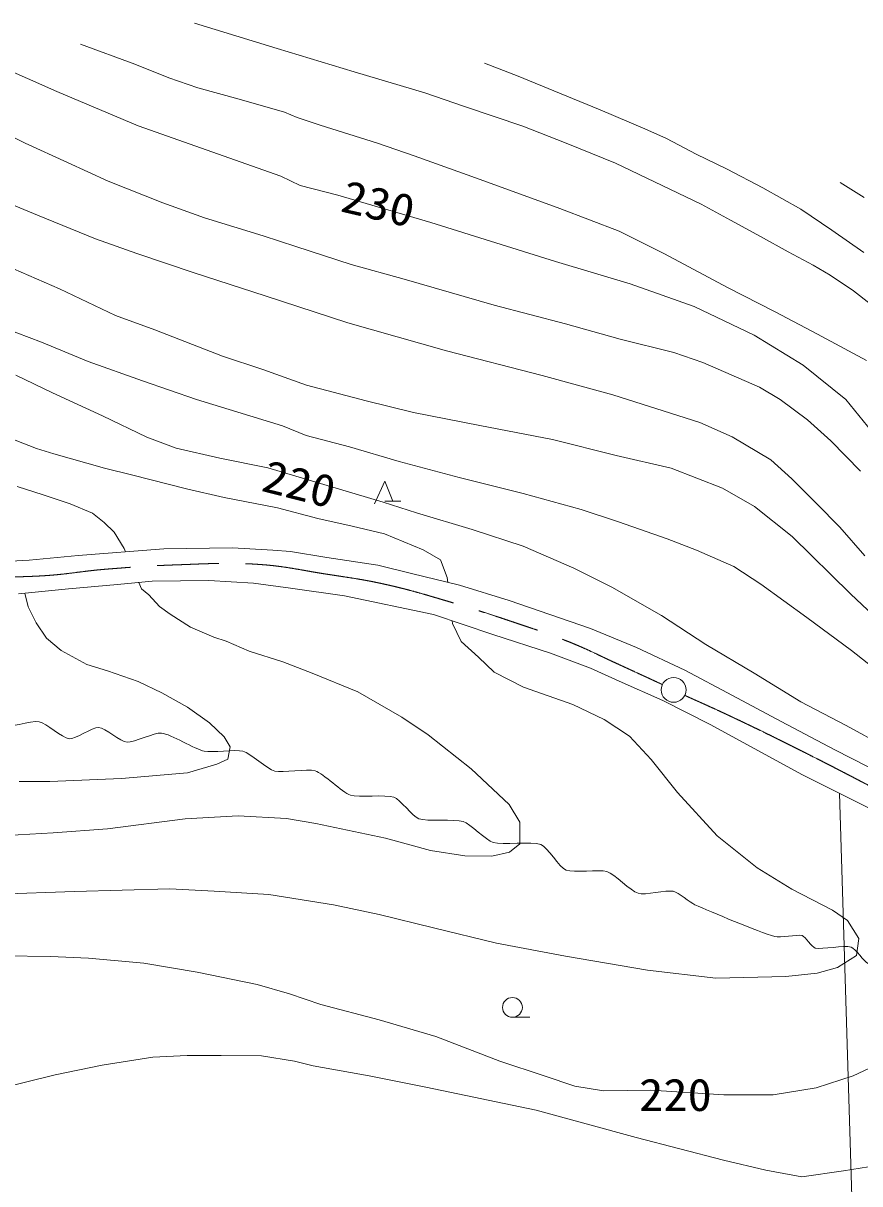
# Model space of a CAD drawing. Units: millimetres, scale not verified. Extents: x 40000 to 680000, y 20000 to 380000.
# Drawn here: x 429943 to 477242, y 251932 to 317499 of the extents above; entities that cross this region are included whole.
import ezdxf
from ezdxf.enums import TextEntityAlignment as Align

# ---------------------------------------------------------------- set-up
doc = ezdxf.new("R2010")
doc.units = ezdxf.units.MM
doc.header["$LTSCALE"] = 1000
doc.linetypes.add('CHAIN', pattern=[18.5, 12, -1.5, 3.5, -1.5])
doc.layers.add('M-BMK', color=2, linetype='CHAIN', lineweight=13)
doc.layers.add('M-WORK', color=1, linetype='Continuous', lineweight=13)
doc.styles.add('ＭＳ ゴシック', font='')
doc.styles.get('ＭＳ ゴシック').set_extended_font_data('MS Gothic')

msp = doc.modelspace()

# ---------------------------------------------------------------- linework, layer by layer
at = {"layer": 'M-BMK'}
for points, knots in [([(374075, 295819), (374978, 296467), (375263, 296638), (376049, 297123), (377803, 298207), (378912, 298591), (380774, 299478), (382020, 300072), (382733, 300374), (384005, 300909), (385399, 301495), (386167, 301880), (387627, 302273), (388220, 302433), (388573, 302441), (389187, 302468), (390238, 302515), (390842, 302488), (391875, 302284), (393026, 302056), (393657, 301841), (394758, 301432), (395911, 301003), (396518, 300667), (397630, 300139), (398667, 299648), (399241, 299359), (400257, 298826), (401307, 298275), (401890, 297957), (402914, 297359), (403894, 296786), (404419, 296425), (405387, 295830), (406363, 295231), (406925, 294920), (407890, 294302), (408911, 293647), (409459, 293243), (410458, 292556), (411135, 292090), (411502, 291812), (412182, 291352), (413069, 290751), (413553, 290393), (414467, 289834), (414990, 289513), (415278, 289321), (415828, 289047), (416637, 288643), (417106, 288449), (417946, 288113), (418861, 287748), (419378, 287548), (420320, 287258), (420899, 287080), (421226, 286988), (421818, 286855), (422686, 286660), (423173, 286549), (424054, 286424), (424888, 286305), (425360, 286265), (426202, 286226), (426781, 286199), (427106, 286202), (427686, 286205), (428955, 286211), (429668, 286206), (430935, 286273), (432390, 286351), (433193, 286538), (434646, 286655), (436214, 286780), (437094, 286847), (438667, 286901), (440474, 286963), (441491, 287044), (443295, 286922), (444729, 286824), (445517, 286622), (446937, 286398), (448250, 286191), (448993, 286109), (450292, 285824), (451808, 285491), (452639, 285225), (454129, 284788), (455679, 284333), (456537, 284041), (458069, 283526), (459088, 283182), (459663, 282997), (460664, 282602), (461834, 282141), (462455, 281801), (463599, 281279), (464569, 280836), (464875, 280695), (466080, 280136)], [0, 0, 0, 0, 1, 1, 1, 2, 2, 2, 3, 3, 3, 4, 4, 4, 5, 5, 5, 6, 6, 6, 7, 7, 7, 8, 8, 8, 9, 9, 9, 10, 10, 10, 11, 11, 11, 12, 12, 12, 13, 13, 13, 14, 14, 14, 15, 15, 15, 16, 16, 16, 17, 17, 17, 18, 18, 18, 19, 19, 19, 20, 20, 20, 21, 21, 21, 22, 22, 22, 23, 23, 23, 24, 24, 24, 25, 25, 25, 26, 26, 26, 27, 27, 27, 28, 28, 28, 29, 29, 29, 30, 30, 30, 31, 31, 31, 32, 32, 32, 33, 33, 33, 33]), ([(467345, 279524), (468813, 278865), (469195, 278695), (470370, 278139), (471454, 277626), (472056, 277329), (473130, 276795), (474345, 276192), (475022, 275847), (476228, 275225), (477579, 274530), (478324, 274118), (479675, 273425), (481213, 272636), (482073, 272189), (483631, 271440), (485438, 270569), (486465, 270111), (488294, 269285), (489773, 268617), (490585, 268202), (492095, 267608), (493485, 267060), (494284, 266797), (495727, 266407), (496779, 266123), (497381, 266013), (498451, 265807), (500014, 265507), (500881, 265245), (502467, 265115), (503714, 265012), (504419, 264984), (505668, 265038), (507427, 265113), (508419, 265169), (510157, 265448), (511454, 265656), (512173, 265830), (513440, 266176), (514603, 266494), (515231, 266751), (516364, 267161), (517501, 267573), (518142, 267799), (519247, 268290), (520718, 268944), (521495, 269408), (522920, 270157), (524699, 271092), (525708, 271597), (527445, 272609), (528591, 273277), (529196, 273712), (530328, 274405), (531321, 275013), (531897, 275323), (532882, 275944), (534345, 276865), (535159, 277390), (536586, 278365), (537844, 279224), (538545, 279712), (539777, 280608), (541410, 281797), (542326, 282462), (543922, 283700), (544954, 284500), (545524, 284959), (546535, 285786), (547696, 286738), (548333, 287287), (549476, 288262), (551610, 290084), (552273, 290696), (554862, 293016)], [0, 0, 0, 0, 1, 1, 1, 2, 2, 2, 3, 3, 3, 4, 4, 4, 5, 5, 5, 6, 6, 6, 7, 7, 7, 8, 8, 8, 9, 9, 9, 10, 10, 10, 11, 11, 11, 12, 12, 12, 13, 13, 13, 14, 14, 14, 15, 15, 15, 16, 16, 16, 17, 17, 17, 18, 18, 18, 19, 19, 19, 20, 20, 20, 21, 21, 21, 22, 22, 22, 23, 23, 23, 24, 24, 24, 25, 25, 25, 25])]:
    msp.add_open_spline(points, degree=3, knots=knots, dxfattribs=at)
at = {"layer": 'M-WORK'}
for p, q in [((444305, 316079), (439629, 317499)), ((426173, 316133), (431837, 313641)), ((433190, 316320), (436248, 315191)), ((448656, 314748), (444305, 316079)), ((436248, 315191), (438176, 314419)), ((452649, 313561), (448656, 314748)), ((457921, 314515), (456033, 315234)), ((438176, 314419), (439814, 313849)), ((460258, 313538), (457921, 314515)), ((431837, 313641), (436444, 311702)), ((439814, 313849), (442147, 313201)), ((454896, 312788), (452649, 313561)), ((462558, 312613), (460258, 313538)), ((442147, 313201), (444709, 312467)), ((458187, 311691), (454896, 312788)), ((427004, 312212), (430063, 310718)), ((444709, 312467), (445430, 312172)), ((445430, 312172), (446741, 311739)), ((465088, 311535), (462558, 312613)), ((436444, 311702), (444501, 308857)), ((446741, 311739), (449965, 310723)), ((460633, 310720), (458187, 311691)), ((466308, 310995), (465088, 311535)), ((467991, 310109), (466308, 310995)), ((430063, 310718), (432439, 309627)), ((449965, 310723), (452049, 310009)), ((463438, 309587), (460633, 310720)), ((432439, 309627), (434742, 308572)), ((452049, 310009), (455781, 308673)), ((468281, 307280), (463438, 309587)), ((469751, 309261), (467991, 310109)), ((444501, 308857), (445608, 308329)), ((471755, 308195), (469751, 309261)), ((434742, 308572), (437834, 307342)), ((445608, 308329), (447741, 307789)), ((455781, 308673), (460289, 307029)), ((473900, 307000), (471755, 308195)), ((477483, 307661), (476134, 308496)), ((428246, 307685), (430750, 306658)), ((447741, 307789), (452994, 306248)), ((437834, 307342), (440201, 306507)), ((460289, 307029), (463642, 305745)), ((469938, 306381), (468281, 307280)), ((475659, 305806), (473900, 307000)), ((430750, 306658), (434039, 305322)), ((440201, 306507), (443513, 305489)), ((452994, 306248), (460033, 304038)), ((471633, 305456), (469938, 306381)), ((463642, 305745), (466198, 304473)), ((477470, 304547), (475659, 305806)), ((434039, 305322), (436364, 304487)), ((443513, 305489), (445348, 304883)), ((473200, 304583), (471633, 305456)), ((436364, 304487), (439613, 303395)), ((445348, 304883), (448477, 303865)), ((466198, 304473), (469769, 302572)), ((474613, 303825), (473200, 304583)), ((431995, 302496), (428093, 304186)), ((448477, 303865), (451486, 303039)), ((460033, 304038), (464257, 302774)), ((475564, 303273), (474613, 303825)), ((439613, 303395), (443621, 302098)), ((451486, 303039), (456578, 301571)), ((476887, 302374), (475564, 303273)), ((435160, 300985), (431995, 302496)), ((464257, 302774), (467879, 301502)), ((469769, 302572), (472453, 301185)), ((477837, 301642), (476887, 302374)), ((443621, 302098), (448296, 300569)), ((437390, 300176), (435160, 300985)), ((456578, 301571), (460606, 300516)), ((467879, 301502), (471270, 299884)), ((472453, 301185), (474855, 299939)), ((448296, 300569), (453871, 298989)), ((460606, 300516), (463698, 299654)), ((428887, 300266), (430971, 299486)), ((441220, 298684), (437390, 300176)), ((463698, 299654), (466725, 298901)), ((471270, 299884), (474044, 298175)), ((474855, 299939), (477617, 298449)), ((430971, 299486), (433625, 298385)), ((453871, 298989), (459291, 297602)), ((433625, 298385), (436679, 297297)), ((443486, 297928), (441220, 298684)), ((466725, 298901), (468377, 298332)), ((445967, 297047), (443486, 297928)), ((468377, 298332), (471570, 296929)), ((474044, 298175), (476459, 296249)), ((431609, 296609), (429528, 297611)), ((436679, 297297), (439746, 296235)), ((449330, 296166), (445967, 297047)), ((459291, 297602), (463273, 296498)), ((434422, 295312), (431609, 296609)), ((463273, 296498), (468206, 294943)), ((471570, 296929), (472744, 296231)), ((439746, 296235), (444599, 294756)), ((452010, 295501), (449330, 296166)), ((472744, 296231), (474276, 295094)), ((476459, 296249), (477924, 294437)), ((436939, 294104), (434422, 295312)), ((455768, 294763), (452010, 295501)), ((474276, 295094), (475607, 293910)), ((444599, 294756), (445948, 294206)), ((459868, 293972), (455768, 294763)), ((468206, 294943), (470017, 294134)), ((430703, 293470), (429483, 293938)), ((438584, 293500), (436939, 294104)), ((445948, 294206), (448388, 293563)), ((463464, 293073), (459868, 293972)), ((470017, 294134), (472213, 292837)), ((475607, 293910), (477277, 292185)), ((431667, 293177), (430703, 293470)), ((434548, 292360), (431667, 293177)), ((441063, 292922), (438584, 293500)), ((448388, 293563), (451196, 292738)), ((443773, 292383), (441063, 292922)), ((451196, 292738), (454590, 291839)), ((466575, 292354), (463464, 293073)), ((472213, 292837), (473408, 291758)), ((436135, 291957), (434548, 292360)), ((439181, 291195), (436135, 291957)), ((450295, 290446), (443773, 292383)), ((454590, 291839), (458205, 290930)), ((469471, 291239), (466575, 292354)), ((431065, 290863), (429601, 291325)), ((441300, 290709), (439181, 291195)), ((449807, 290350), (450385, 291626)), ((450385, 291626), (450840, 290488)), ((471287, 290196), (469471, 291239)), ((473408, 291758), (474795, 290371)), ((432593, 290349), (431065, 290863)), ((444319, 290112), (441300, 290709)), ((450394, 290488), (451294, 290488)), ((458205, 290930), (461490, 290022)), ((433852, 289822), (432593, 290349)), ((434520, 289296), (433852, 289822)), ((446594, 289516), (444319, 290112)), ((452183, 289834), (450295, 290446)), ((455330, 288899), (452183, 289834)), ((461490, 290022), (463600, 289325)), ((473409, 288506), (471287, 290196)), ((474795, 290371), (476118, 289035)), ((435085, 288743), (434520, 289296)), ((448539, 289085), (446594, 289516)), ((463600, 289325), (466352, 288361)), ((435650, 287831), (435085, 288743)), ((450370, 288660), (448539, 289085)), ((452554, 287742), (450370, 288660)), ((458208, 287946), (455330, 288899)), ((476718, 285269), (473409, 288506)), ((476118, 289035), (477518, 287403)), ((437891, 287813), (441770, 287864)), ((441770, 287864), (444056, 287735)), ((461067, 286705), (458208, 287946)), ((466352, 288361), (468013, 287719)), ((430274, 287170), (433049, 287427)), ((433049, 287427), (437891, 287813)), ((435733, 287641), (435650, 287831)), ((444056, 287735), (445058, 287646)), ((445058, 287646), (447114, 287312)), ((447114, 287312), (449991, 286875)), ((453536, 287173), (452554, 287742)), ((468013, 287719), (470123, 286802)), ((427384, 286990), (430274, 287170)), ((449991, 286875), (451905, 286412)), ((453921, 286192), (453536, 287173)), ((463225, 285644), (461067, 286705)), ((470123, 286802), (471655, 285811)), ((437234, 285973), (435268, 285793)), ((436640, 285545), (436484, 285904)), ((440432, 286011), (437234, 285973)), ((442962, 285870), (440432, 286011)), ((451905, 286412), (454615, 285745)), ((453952, 285908), (453921, 286192)), ((432507, 285549), (429681, 285253)), ((430040, 285291), (430228, 284520)), ((435268, 285793), (432507, 285549)), ((437038, 285211), (436640, 285545)), ((445056, 285587), (442962, 285870)), ((448113, 285150), (445056, 285587)), ((454615, 285745), (457415, 284884)), ((466030, 284044), (463225, 285644)), ((471655, 285811), (474252, 283930)), ((479109, 283003), (476718, 285269)), ((437641, 284543), (437038, 285211)), ((453135, 284097), (448113, 285150)), ((457415, 284884), (462013, 283304)), ((430228, 284520), (430678, 283621)), ((438245, 284119), (437641, 284543)), ((439401, 283374), (438245, 284119)), ((456501, 282967), (453135, 284097)), ((468530, 282407), (466030, 284044)), ((474252, 283930), (476766, 282067)), ((430678, 283621), (431265, 282749)), ((440724, 282809), (439401, 283374)), ((454206, 283576), (454188, 283744)), ((454707, 282562), (454206, 283576)), ((462013, 283304), (464608, 282225)), ((431265, 282749), (432081, 282061)), ((441418, 282591), (440724, 282809)), ((459750, 281914), (456501, 282967)), ((432081, 282061), (433540, 281263)), ((442715, 282026), (441418, 282591)), ((444616, 281422), (442715, 282026)), ((455683, 281675), (454707, 282562)), ((464608, 282225), (467344, 280941)), ((471263, 280771), (468530, 282407)), ((476766, 282067), (478280, 280875)), ((446273, 280780), (444616, 281422)), ((456569, 280840), (455683, 281675)), ((462024, 281066), (459750, 281914)), ((433540, 281263), (434714, 280914)), ((434714, 280914), (436448, 280318)), ((448855, 279726), (446273, 280780)), ((458226, 279993), (456569, 280840)), ((463642, 280334), (462024, 281066)), ((467344, 280941), (470054, 279515)), ((473906, 279153), (471263, 280771)), ((436448, 280318), (437788, 279676)), ((461014, 279004), (458226, 279993)), ((466108, 279229), (463642, 280334)), ((437788, 279676), (439238, 278859)), ((450114, 279007), (448855, 279726)), ((470054, 279515), (472803, 278051)), ((439238, 278859), (440476, 277978)), ((451347, 278301), (450114, 279007)), ((462784, 278168), (461014, 279004)), ((468819, 277855), (466108, 279229)), ((476478, 277822), (473906, 279153)), ((452837, 277299), (451347, 278301)), ((464219, 277211), (462784, 278168)), ((472803, 278051), (475822, 276445)), ((440476, 277978), (441311, 277189)), ((473969, 275054), (468819, 277855)), ((478906, 276491), (476478, 277822)), ((441311, 277189), (441651, 276611)), ((455264, 275372), (452837, 277299)), ((465453, 275902), (464219, 277211)), ((441651, 276611), (441504, 275923)), ((475822, 276445), (479225, 274711)), ((440889, 275639), (439238, 275143)), ((441504, 275923), (440889, 275639)), ((466938, 274039), (465453, 275902)), ((435503, 274831), (431448, 274657)), ((439238, 275143), (435503, 274831)), ((457422, 273355), (455264, 275372)), ((477810, 273141), (473969, 275054)), ((431448, 274657), (429714, 274657)), ((469179, 271597), (466938, 274039)), ((458026, 272353), (457422, 273355)), ((434701, 271992), (439096, 272551)), ((439096, 272551), (442099, 272726)), ((442099, 272726), (444822, 272572)), ((444822, 272572), (446491, 272289)), ((446491, 272289), (450422, 271454)), ((458026, 271133), (458026, 272353)), ((429004, 271615), (431646, 271753)), ((431646, 271753), (434701, 271992)), ((450422, 271454), (452978, 270761)), ((471445, 269784), (469179, 271597)), ((457435, 270671), (458026, 271133)), ((452978, 270761), (454905, 270465)), ((454905, 270465), (456433, 270440)), ((456433, 270440), (457435, 270671)), ((473408, 268576), (471445, 269784)), ((425452, 268180), (432837, 268450)), ((432837, 268450), (438232, 268591)), ((438232, 268591), (440737, 268463)), ((440737, 268463), (443833, 268270)), ((443833, 268270), (447480, 267692)), ((475699, 267392), (473408, 268576)), ((447480, 267692), (450062, 267152)), ((450062, 267152), (453132, 266395)), ((476555, 266813), (475699, 267392)), ((453132, 266395), (456703, 265521)), ((477185, 265781), (476555, 266813)), ((477059, 264824), (477185, 265781)), ((456703, 265521), (460595, 264789)), ((428858, 264817), (431478, 264778)), ((431478, 264778), (433636, 264676)), ((433636, 264676), (436770, 264393)), ((436770, 264393), (439776, 263892)), ((460595, 264789), (465245, 264005)), ((475983, 264160), (477059, 264824)), ((439776, 263892), (443167, 263186)), ((465245, 264005), (469098, 263556)), ((469098, 263556), (473067, 263646)), ((473067, 263646), (474840, 263839)), ((474840, 263839), (475983, 264160)), ((443167, 263186), (444991, 262659)), ((444991, 262659), (446776, 262055)), ((446776, 262055), (450077, 261195)), ((450077, 261195), (453276, 260257)), ((457604, 261337), (458593, 261337)), ((453276, 260257), (456885, 258857)), ((434407, 258631), (437269, 259083)), ((437269, 259083), (439217, 259172)), ((439217, 259172), (441144, 259172)), ((441144, 259172), (443424, 259166)), ((443424, 259166), (445279, 258851)), ((476870, 258029), (479495, 259270)), ((431753, 258080), (434407, 258631)), ((445279, 258851), (446328, 258602)), ((446328, 258602), (449506, 258032)), ((456885, 258857), (459390, 258022)), ((428601, 257320), (431753, 258080)), ((449506, 258032), (452698, 257396)), ((459390, 258022), (461124, 257444)), ((474766, 257345), (476870, 258029)), ((452698, 257396), (458936, 256085)), ((461124, 257444), (462755, 257174)), ((462755, 257174), (465437, 257212)), ((465437, 257212), (469551, 256950)), ((472338, 256950), (474766, 257345)), ((469551, 256950), (472338, 256950)), ((458936, 256085), (464593, 254554)), ((464593, 254554), (469538, 253270)), ((469538, 253270), (471927, 252692)), ((476320, 252666), (479531, 253167)), ((471927, 252692), (473969, 252319)), ((473969, 252319), (476320, 252666))]:
    msp.add_line(p, q, dxfattribs=at)
msp.add_lwpolyline([(476086, 274000), (477208, 237633), (432441, 238225)], dxfattribs=at)
for centre, radius in [((466716, 279837), 702), ((457604, 261896), 560)]:
    msp.add_circle(centre, radius, dxfattribs=at)
msp.add_open_spline([(375539, 291487), (375767, 291692), (376607, 292118), (376907, 292181), (377179, 292238), (378025, 291995), (378294, 292065), (378740, 292181), (379908, 293002), (380362, 293080), (380745, 293145), (381891, 292696), (382276, 292746), (382687, 292798), (383769, 293496), (384177, 293568), (384518, 293628), (385562, 293305), (385898, 293388), (386256, 293476), (387098, 294278), (387452, 294377), (387729, 294454), (388595, 294177), (388878, 294223), (389172, 294270), (389944, 294789), (390240, 294827), (390566, 294869), (391545, 294563), (391871, 294608), (392144, 294646), (392829, 295243), (393104, 295225), (393484, 295200), (394454, 294498), (394825, 294416), (395179, 294337), (396294, 294559), (396636, 294441), (397112, 294278), (398275, 293251), (398743, 293067), (399069, 292939), (400192, 293111), (400490, 292926), (400896, 292672), (401595, 291336), (401980, 291050), (402275, 290831), (403464, 290755), (403739, 290511), (404087, 290202), (404539, 288807), (404870, 288481), (405103, 288251), (406171, 288126), (406398, 287890), (406652, 287628), (406828, 286460), (407079, 286195), (407295, 285967), (408316, 285846), (408543, 285630), (408800, 285386), (409054, 284259), (409340, 284050), (409677, 283803), (411005, 283766), (411369, 283562), (411726, 283362), (412433, 282274), (412808, 282110), (413206, 281936), (414576, 282145), (414979, 281982), (415314, 281846), (415923, 280833), (416263, 280710), (416693, 280556), (418109, 280822), (418549, 280697), (418935, 280589), (419829, 279682), (420219, 279593), (420721, 279479), (422286, 279846), (422788, 279734), (423180, 279647), (424079, 278729), (424471, 278642), (424988, 278527), (426599, 278884), (427117, 278771), (427466, 278694), (428230, 277812), (428581, 277743), (429029, 277655), (430392, 278114), (430842, 278039), (431226, 277974), (432149, 277114), (432537, 277075), (432893, 277040), (433851, 277726), (434207, 277705), (434567, 277683), (435453, 276914), (435813, 276883), (436215, 276848), (437364, 277444), (437765, 277396), (438286, 277335), (439668, 276483), (440180, 276369), (440606, 276274), (441943, 276487), (442364, 276369), (442771, 276254), (443753, 275362), (444162, 275251), (444603, 275132), (446013, 275403), (446448, 275264), (446909, 275117), (447980, 274043), (448439, 273890), (448907, 273733), (450439, 273935), (450905, 273774), (451256, 273653), (451955, 272677), (452305, 272554), (452779, 272387), (454332, 272551), (454810, 272400), (455206, 272274), (456120, 271336), (456519, 271218), (457034, 271066), (458701, 271293), (459203, 271102), (459585, 270957), (460263, 269805), (460642, 269651), (461069, 269477), (462507, 269715), (462946, 269574), (463355, 269442), (464294, 268464), (464706, 268341), (465088, 268227), (466306, 268535), (466697, 268456), (466978, 268400), (467655, 267816), (467917, 267699), (468806, 267302), (471501, 266167), (472436, 265897), (472733, 265812), (473684, 266036), (473982, 265951), (474178, 265896), (474521, 265296), (474720, 265250), (475115, 265157), (476361, 265418), (476752, 265304), (477010, 265228), (477467, 264455), (477723, 264369), (478084, 264247), (479266, 264451), (479629, 264333), (480002, 264211), (480867, 263316), (481247, 263218), (481559, 263137), (482514, 263566), (482830, 263506), (483214, 263432), (484173, 262668), (484556, 262588), (484969, 262503), (486250, 262811), (486660, 262714), (486990, 262636), (487734, 261845), (488063, 261761), (488419, 261670), (489536, 261960), (489897, 261887), (490191, 261828), (490899, 261196), (491192, 261132), (491648, 261032), (493074, 261204), (493529, 261096), (493798, 261032), (494392, 260361), (494662, 260305), (495085, 260217), (496393, 260477), (496820, 260413), (497202, 260355), (498234, 259742), (498618, 259711), (499038, 259678), (500268, 260155), (500686, 260107), (500968, 260074), (501590, 259347), (501873, 259334), (502318, 259312), (503568, 259949), (504013, 259945), (504342, 259942), (505195, 259301), (505524, 259298), (505938, 259293), (507088, 259885), (507502, 259909), (507747, 259923), (508407, 259465), (508653, 259477), (509030, 259496), (510074, 260030), (510451, 260053), (510697, 260068), (511375, 259629), (511620, 259657), (511968, 259698), (512875, 260312), (513220, 260377), (513477, 260424), (514266, 260118), (514515, 260197), (514841, 260300), (515556, 261120), (515882, 261222), (516091, 261287), (516733, 260889), (516943, 260952), (517305, 261061), (518143, 261912), (518507, 262013), (518772, 262086), (519593, 261682), (519856, 261761), (520353, 261911), (521588, 262945), (522086, 263092), (522353, 263171), (523186, 262742), (523452, 262822), (523827, 262934), (524665, 263846), (525035, 263973), (525244, 264045), (525907, 263662), (526114, 263739), (526579, 263913), (527698, 264970), (528164, 265142), (528432, 265240), (529341, 264867), (529585, 265016), (529964, 265248), (530516, 266585), (530897, 266814), (531160, 266972), (532155, 266582), (532426, 266724), (532827, 266936), (533538, 268198), (533936, 268415), (534146, 268529), (534888, 268082), (535105, 268181), (535572, 268393), (536614, 269592), (537065, 269835), (537262, 269941), (537989, 269721), (538180, 269835), (538537, 270048), (539231, 271158), (539601, 271346), (539845, 271470), (540727, 271126), (540968, 271256), (541327, 271450), (541955, 272582), (542298, 272803), (542435, 272890), (542945, 272550), (543089, 272623), (543412, 272785), (544084, 273693), (544402, 273864), (544615, 273978), (545402, 273842), (545607, 273971), (545945, 274185), (546598, 275253), (546938, 275464), (547146, 275593), (547969, 275401), (548161, 275554), (548533, 275851), (549123, 277236), (549509, 277514), (549758, 277693), (550804, 277424), (551038, 277622), (551372, 277905), (551623, 279337), (551973, 279600), (552229, 279793), (553313, 279341), (553573, 279528), (553951, 279799), (554354, 281256), (554706, 281560), (554911, 281737), (555844, 281499), (556055, 281668), (556378, 281927), (556781, 283180), (557080, 283466), (557221, 283601), (557910, 283439), (558051, 283574), (558310, 283822), (558601, 284927), (558860, 285175), (559019, 285326), (559764, 285240), (559939, 285372), (560191, 285562), (560566, 286508), (560838, 286667), (560958, 286737), (561253, 286770), (561538, 286766)], degree=3, knots=[0, 0, 0, 0, 1, 1, 1, 2, 2, 2, 3, 3, 3, 4, 4, 4, 5, 5, 5, 6, 6, 6, 7, 7, 7, 8, 8, 8, 9, 9, 9, 10, 10, 10, 11, 11, 11, 12, 12, 12, 13, 13, 13, 14, 14, 14, 15, 15, 15, 16, 16, 16, 17, 17, 17, 18, 18, 18, 19, 19, 19, 20, 20, 20, 21, 21, 21, 22, 22, 22, 23, 23, 23, 24, 24, 24, 25, 25, 25, 26, 26, 26, 27, 27, 27, 28, 28, 28, 29, 29, 29, 30, 30, 30, 31, 31, 31, 32, 32, 32, 33, 33, 33, 34, 34, 34, 35, 35, 35, 36, 36, 36, 37, 37, 37, 38, 38, 38, 39, 39, 39, 40, 40, 40, 41, 41, 41, 42, 42, 42, 43, 43, 43, 44, 44, 44, 45, 45, 45, 46, 46, 46, 47, 47, 47, 48, 48, 48, 49, 49, 49, 50, 50, 50, 51, 51, 51, 52, 52, 52, 53, 53, 53, 54, 54, 54, 55, 55, 55, 56, 56, 56, 57, 57, 57, 58, 58, 58, 59, 59, 59, 60, 60, 60, 61, 61, 61, 62, 62, 62, 63, 63, 63, 64, 64, 64, 65, 65, 65, 66, 66, 66, 67, 67, 67, 68, 68, 68, 69, 69, 69, 70, 70, 70, 71, 71, 71, 72, 72, 72, 73, 73, 73, 74, 74, 74, 75, 75, 75, 76, 76, 76, 77, 77, 77, 78, 78, 78, 79, 79, 79, 80, 80, 80, 81, 81, 81, 82, 82, 82, 83, 83, 83, 84, 84, 84, 85, 85, 85, 86, 86, 86, 87, 87, 87, 88, 88, 88, 89, 89, 89, 90, 90, 90, 91, 91, 91, 92, 92, 92, 93, 93, 93, 94, 94, 94, 95, 95, 95, 96, 96, 96, 97, 97, 97, 98, 98, 98, 99, 99, 99, 100, 100, 100, 101, 101, 101, 102, 102, 102, 103, 103, 103, 104, 104, 104, 105, 105, 105, 106, 106, 106, 107, 107, 107, 108, 108, 108, 109, 109, 109, 110, 110, 110, 111, 111, 111, 112, 112, 112, 113, 113, 113, 114, 114, 114, 115, 115, 115, 115], dxfattribs=at)

# ---------------------------------------------------------------- texts
at = {"layer": 'M-WORK', "style": 'ＭＳ ゴシック', "width": 1.1}
for s, rotation, p in [('230', 346.841, (447687, 306346)), ('220', 345.766, (443198, 290560))]:
    msp.add_text(s, height=1833, rotation=rotation, dxfattribs=at).set_placement(p, align=Align.BOTTOM_LEFT)
msp.add_text('220', height=1833, dxfattribs=at).set_placement((464761, 255494), align=Align.BOTTOM_LEFT)

doc.saveas('drawing.dxf')
